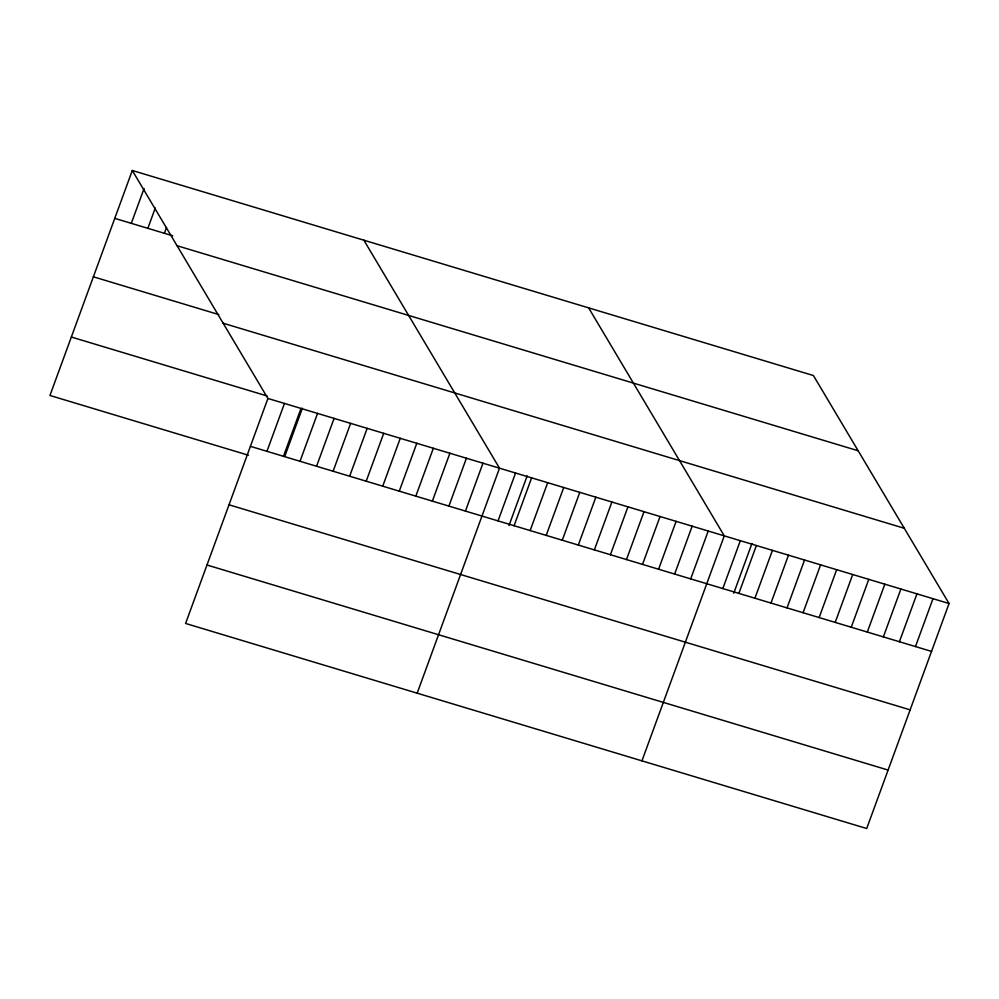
<?xml version="1.0" encoding="UTF-8"?>
<svg xmlns="http://www.w3.org/2000/svg" width="999" height="999" viewBox="0 0 999 999"><rect width="100%" height="100%" fill="white"/><g stroke="black" fill="none" stroke-linecap="round" stroke-linejoin="round"><path stroke-width="1.5" d="M132.293 170.479L267.919 398.464L185.589 623.463L866.707 828.521L949.05 603.521L813.411 375.537L132.293 170.479L49.95 395.479L248.451 455.244M131.306 223.339L144.056 188.524M147.852 228.321L155.282 208.004M164.398 233.304L166.521 227.497M266.945 451.323L284.465 403.434M283.479 456.306L301.011 408.416M284.74 456.431L302.385 408.216M300.025 461.276L317.545 413.399M316.571 466.258L334.091 418.381M333.104 471.241L350.637 423.364M349.65 476.223L367.17 428.334M366.196 481.206L383.716 433.316M382.729 486.176L400.262 438.299M399.275 491.158L416.795 443.281M415.821 496.141L433.341 448.264M432.355 501.123L449.887 453.234M448.901 506.106L466.421 458.216M465.447 511.076L482.967 463.199M417.17 693.181L499.5 468.181L363.873 240.197M498.039 520.891L515.559 473.014M508.978 525.561L527.16 475.886M514.098 525.724L531.618 477.847M530.144 530.556L547.677 482.679M546.203 535.389L563.723 487.512M562.262 540.234L579.782 492.345M578.309 545.067L595.841 497.177M594.368 549.9L611.888 502.01M610.426 554.732L627.946 506.843M626.485 559.565L644.005 511.675M642.532 564.398L660.052 516.508M658.591 569.23L676.111 521.341M674.65 574.063L692.17 526.186M690.696 578.896L708.229 531.018M641.945 760.851L724.275 535.851L588.648 307.867M722.814 588.561L740.334 540.684M733.753 593.231L751.935 543.556M738.86 593.394L756.393 545.516M754.919 598.226L772.439 550.349M770.978 603.059L788.498 555.182M787.037 607.892L804.557 560.014M803.084 612.737L820.604 564.847M819.143 617.569L836.663 569.68M835.201 622.402L852.721 574.512M851.248 627.235L868.78 579.345M867.307 632.067L884.827 584.178M883.366 636.9L900.886 589.01M899.412 641.733L916.945 593.856M915.471 646.565L932.991 598.688M114.773 218.369L172.665 235.789M177.048 245.717L858.178 450.774M93.382 276.81L218.818 314.573M223.164 323.226L904.295 528.284M71.341 337.038L267.083 395.966M267.919 398.464L949.05 603.521M250.399 446.341L931.53 651.398M229.008 504.795L910.139 709.852M206.968 565.009L888.099 770.067"/></g></svg>
